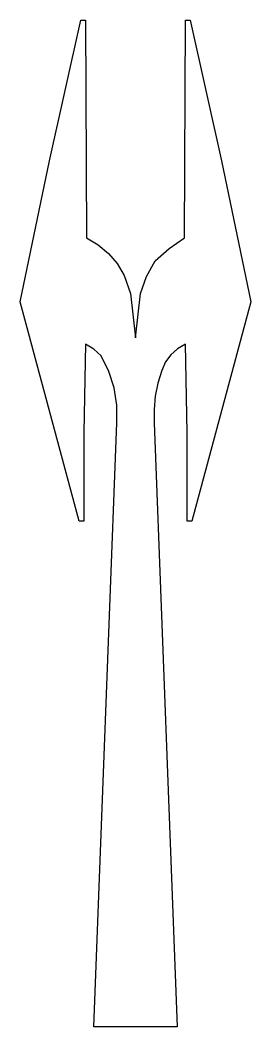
# Model space of a CAD drawing. Extents: x 0 to 37, y 0 to 163.
import ezdxf

# ---------------------------------------------------------------- set-up
doc = ezdxf.new("R2010")
doc.units = 0

msp = doc.modelspace()

# ---------------------------------------------------------------- linework, layer by layer
at = {"layer": 'Layer 1', "color": 7}
msp.add_lwpolyline([(9.921862, 162.851292), (10.715612, 162.851292), (10.847903, 127.661752), (12.766126, 126.537262), (14.41977, 125.148181), (15.808833, 123.494533), (16.933312, 121.576343), (17.991644, 118.665931), (18.785393, 111.522189), (19.579142, 118.665931), (20.578889, 121.401752), (21.960389, 123.95759), (24.22809, 125.961377), (26.722883, 127.661752), (26.855175, 162.851292), (27.648924, 162.851292), (32.667335, 140.130828), (37.438495, 117.343015), (27.913507, 81.888893), (27.119758, 81.888893), (27.119724, 96.177566), (26.855175, 110.463857), (25.559805, 109.713959), (24.488609, 108.758455), (23.641581, 107.59732), (23.018721, 106.230529), (22.383449, 104.161912), (21.973254, 102.061297), (21.788137, 99.928634), (21.828098, 97.763873), (25.53226, 0.132746), (12.038526, 0.132746), (15.742688, 97.763873), (15.745164, 100.630692), (15.327065, 103.394299), (14.488393, 106.054669), (13.22915, 108.611776), (12.060616, 109.658963), (10.715612, 110.463857), (10.451052, 96.177566), (10.451028, 81.888893), (9.65728, 81.888893), (0.132292, 117.343015), (4.903441, 140.130828), (9.921862, 162.851292), (9.921862, 162.851292)], close=True, dxfattribs=at)

doc.saveas('drawing.dxf')
